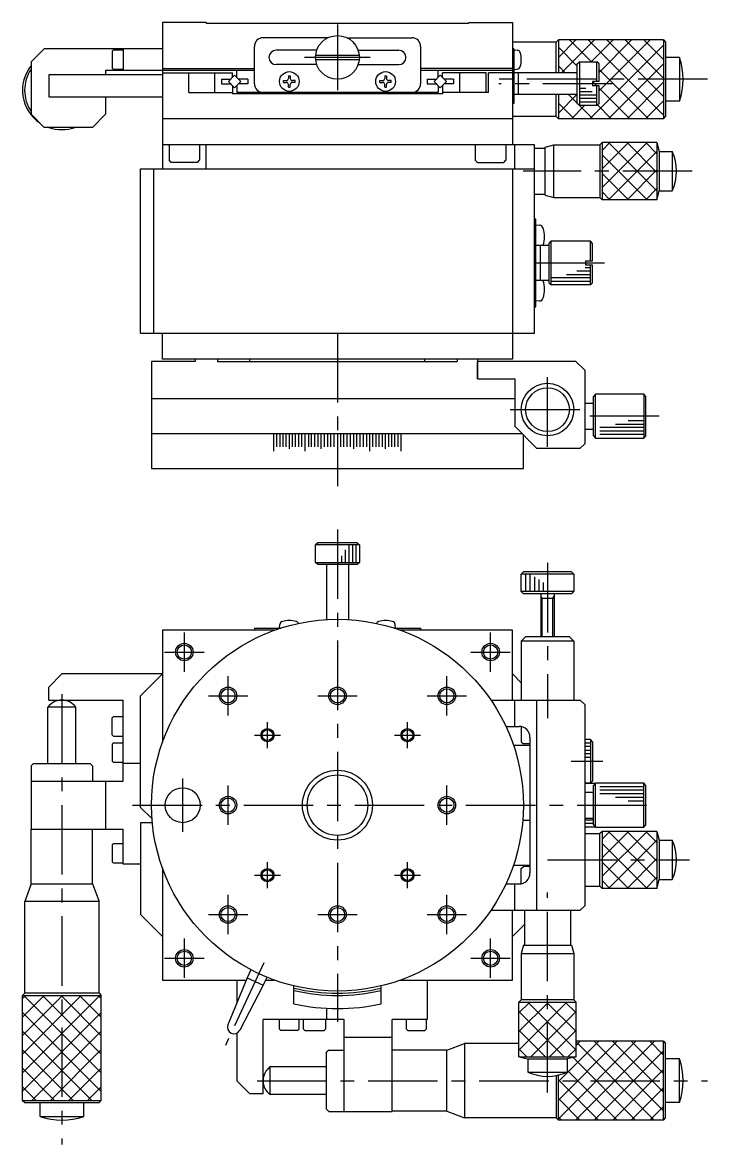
# Model space of a CAD drawing. Extents: x -1 to 437, y -8 to 393.
# Drawn here: x 133.1 to 289.7, y 136.1 to 392.6 of the extents above; entities that cross this region are included whole.
import ezdxf

# ---------------------------------------------------------------- set-up
doc = ezdxf.new("R2010")
doc.units = 0
doc.header["$LTSCALE"] = 0.5
doc.linetypes.add('CENTER', pattern=[50.8, 31.75, -6.35, 6.35, -6.35])
for name, color, linetype in [('MSM_CENTER', 1, 'CENTER'), ('MSM_CONTINUOUS', 7, 'CONTINUOUS'), ('MSM_NARROW', 5, 'CONTINUOUS')]:
    doc.layers.add(name, color=color, linetype=linetype)

msp = doc.modelspace()

# ---------------------------------------------------------------- linework, layer by layer
at = {"layer": 'MSM_CENTER'}
for p, q in [((205.133288, 392.143948), (205.133288, 377.143948)), ((212.633288, 384.643948), (197.633288, 384.643948)), ((289.716289, 379.64395), (240.547292, 379.64395)), ((267.95829, 378.643948), (242.030288, 378.643948)), ((286.199355, 358.643945), (247.554337, 358.643945)), ((266.153885, 337.643944), (247.91281, 337.643944)), ((205.133292, 321.629739), (205.133292, 286.60907)), ((253.133308, 295.643984), (253.133308, 312.643986)), ((244.633312, 304.143983), (260.633326, 304.143983)), ((278.658694, 302.643963), (260.749802, 302.643963)), ((205.133292, 276.737322), (205.133292, 164.15103)), ((253.132288, 269.080023), (253.132288, 233.627496)), ((170.133286, 244.212318), (170.133286, 253.212321)), ((240.133285, 244.212318), (240.133285, 253.212321)), ((165.633286, 248.712321), (174.633289, 248.712321)), ((235.633285, 248.712321), (244.633288, 248.712321)), ((180.133306, 234.212325), (180.133306, 243.212328)), ((230.1333, 234.212325), (230.1333, 243.212328)), ((142.133291, 239.104323), (142.133291, 136.129321)), ((175.633303, 238.712328), (184.633306, 238.712328)), ((200.633299, 238.712325), (209.633301, 238.712325)), ((225.6333, 238.712328), (234.633303, 238.712328)), ((189.133296, 226.712326), (189.133296, 232.712328)), ((221.133307, 226.712326), (221.133307, 232.712328)), ((186.133296, 229.712328), (192.133299, 229.712328)), ((218.133304, 229.712328), (224.133303, 229.712328)), ((265.81032, 223.712319), (258.539799, 223.712319)), ((169.777953, 207.6267), (169.777953, 219.797946)), ((180.133306, 209.212314), (180.133306, 218.212317)), ((230.1333, 209.212314), (230.1333, 218.212317)), ((158.307885, 213.712323), (278.750941, 213.712323)), ((189.133296, 194.712315), (189.133296, 200.712321)), ((221.133307, 194.712315), (221.133307, 200.712321)), ((253.114651, 201.212318), (285.61935, 201.212318)), ((186.133296, 197.712318), (192.133299, 197.712318)), ((218.133304, 197.712318), (224.133303, 197.712318)), ((180.133306, 184.212312), (180.133306, 193.212315)), ((230.1333, 184.212312), (230.1333, 193.212315)), ((253.114651, 148.062878), (253.114651, 193.741057)), ((175.633303, 188.712315), (184.633306, 188.712315)), ((200.633299, 188.712312), (209.633301, 188.712312)), ((225.6333, 188.712315), (234.633303, 188.712315)), ((170.133286, 174.212316), (170.133286, 183.212319)), ((240.133285, 174.212316), (240.133285, 183.212319)), ((165.633286, 178.712319), (174.633289, 178.712319)), ((188.309958, 177.634565), (179.521808, 158.788632)), ((235.633285, 178.712319), (244.633288, 178.712319)), ((186.741294, 150.712324), (289.716293, 150.712324))]:
    msp.add_line(p, q, dxfattribs=at)
at = {"layer": 'MSM_CONTINUOUS'}
for p, q in [((175.133288, 392.643947), (165.133288, 392.643947)), ((165.13329, 392.643947), (165.13329, 370.643948)), ((175.133288, 392.643947), (175.133288, 392.443947)), ((235.133293, 392.643947), (245.133293, 392.643947)), ((235.133293, 392.643947), (235.133293, 392.443947)), ((245.13329, 392.643947), (245.13329, 364.643945)), ((175.133288, 392.443947), (235.133293, 392.443947)), ((202.954287, 389.14395), (188.133289, 389.14395)), ((207.313288, 389.14395), (222.133289, 389.14395)), ((255.13329, 388.14395), (245.13329, 388.14395)), ((255.633287, 388.64395), (255.13329, 388.14395)), ((255.13329, 381.143948), (255.13329, 388.14395)), ((255.633287, 388.64395), (255.633287, 381.143948)), ((279.633286, 388.64395), (255.633287, 388.64395)), ((279.633286, 388.410916), (279.400252, 388.64395)), ((279.633286, 388.64395), (279.633286, 370.643948)), ((279.633286, 388.64395), (280.133288, 388.14395)), ((280.133288, 388.14395), (280.133288, 371.143951)), ((138.133287, 386.64395), (135.133287, 383.64395)), ((165.13329, 386.64395), (138.133287, 386.64395)), ((153.633291, 386.093951), (153.93329, 386.39395)), ((153.633291, 386.093951), (153.633291, 382.193951)), ((153.93329, 386.39395), (156.133288, 386.39395)), ((156.133288, 386.64395), (156.133288, 381.643948)), ((186.133289, 378.643948), (186.133289, 387.143947)), ((200.413289, 386.293945), (191.133289, 386.293945)), ((200.158351, 385.143948), (210.108225, 385.143948)), ((209.853289, 386.293945), (219.133292, 386.293945)), ((224.133289, 387.143947), (224.133289, 378.643948)), ((245.433289, 386.64395), (245.13329, 386.64395)), ((245.433289, 386.64395), (245.433289, 374.143948)), ((245.433289, 386.393947), (246.215292, 386.32595)), ((135.133287, 383.64395), (135.133287, 371.643946)), ((200.413289, 382.99395), (191.133289, 382.99395)), ((200.158351, 384.143948), (210.108225, 384.143948)), ((209.853289, 382.99395), (219.133292, 382.99395)), ((259.933288, 383.14395), (260.433288, 383.64395)), ((259.933288, 374.143948), (259.933288, 383.14395)), ((260.433288, 383.64395), (260.433288, 373.643948)), ((260.433288, 383.64395), (264.433291, 383.64395)), ((264.433291, 379.143948), (264.433291, 383.64395)), ((264.933291, 383.14395), (264.433291, 383.64395)), ((264.933291, 379.143948), (264.933291, 383.14395)), ((283.275289, 384.643952), (280.133288, 384.643952)), ((283.275289, 384.643952), (283.275289, 374.643951)), ((139.133289, 380.64395), (139.133289, 375.643948)), ((165.13329, 380.64395), (139.133289, 380.64395)), ((152.133289, 381.643948), (152.133289, 380.64395)), ((186.133289, 381.643948), (152.133289, 381.643948)), ((153.633291, 382.193951), (153.93329, 381.89395)), ((156.133288, 381.89395), (153.93329, 381.89395)), ((165.13329, 382.143948), (186.133289, 382.143948)), ((165.13329, 381.143948), (181.133292, 381.143948)), ((171.13329, 376.643948), (171.13329, 381.143948)), ((177.13329, 376.643948), (177.13329, 381.143948)), ((178.633292, 379.643948), (178.633292, 378.643948)), ((178.633292, 379.643948), (180.71929, 379.643948)), ((180.21929, 379.143948), (181.633287, 380.557947)), ((181.133292, 380.057949), (181.133292, 381.143948)), ((181.633287, 380.557947), (183.047288, 379.143948)), ((182.137291, 380.054947), (182.137291, 381.643948)), ((184.633291, 379.643948), (182.547291, 379.643948)), ((184.633291, 379.643948), (184.633291, 378.643948)), ((193.933288, 380.443949), (193.933288, 379.843946)), ((193.933288, 380.443949), (194.333289, 380.443949)), ((194.333289, 380.443949), (194.333289, 379.843946)), ((215.933289, 380.443949), (215.933289, 379.843946)), ((215.933289, 380.443949), (216.333291, 380.443949)), ((216.333291, 380.443949), (216.333291, 379.843946)), ((245.13329, 382.143948), (224.133289, 382.143948)), ((245.13329, 381.643948), (224.133289, 381.643948)), ((225.633287, 379.643948), (227.71929, 379.643948)), ((225.633287, 379.643948), (225.633287, 378.643948)), ((228.633291, 380.557947), (227.21929, 379.143948)), ((228.130292, 380.054947), (228.130292, 381.643948)), ((230.04729, 379.143948), (228.633291, 380.557947)), ((239.133288, 381.143948), (229.133291, 381.143948)), ((229.133291, 380.057949), (229.133291, 381.143948)), ((231.633286, 379.643948), (229.547288, 379.643948)), ((231.633286, 379.643948), (231.633286, 378.643948)), ((233.133288, 376.643948), (233.133288, 381.143948)), ((239.133288, 376.643948), (239.133288, 381.143948)), ((245.13329, 381.143948), (239.633288, 381.143948)), ((239.633288, 376.643948), (239.633288, 381.143948)), ((245.433289, 381.89395), (246.215292, 381.961948)), ((259.933288, 381.143948), (245.433289, 381.143948)), ((246.433289, 381.143948), (246.433289, 376.143948)), ((178.633292, 378.643948), (180.71929, 378.643948)), ((180.21929, 379.143948), (181.633287, 377.729947)), ((181.133292, 378.229947), (181.133292, 376.343949)), ((181.633287, 377.729947), (183.047288, 379.143948)), ((182.133289, 378.229947), (182.133289, 376.643948)), ((184.633291, 378.643948), (182.54829, 378.643948)), ((192.833292, 379.343949), (193.43329, 379.343949)), ((192.833292, 378.943947), (192.833292, 379.343949)), ((192.833292, 378.943947), (193.43329, 378.943947)), ((193.933288, 377.843947), (193.933288, 378.443947)), ((193.933288, 377.843947), (194.333289, 377.843947)), ((194.333289, 377.843947), (194.333289, 378.443947)), ((195.43329, 379.343949), (194.833289, 379.343949)), ((195.43329, 378.943947), (194.833289, 378.943947)), ((195.43329, 378.943947), (195.43329, 379.343949)), ((214.833291, 379.343949), (215.433289, 379.343949)), ((214.833291, 378.943947), (214.833291, 379.343949)), ((214.833291, 378.943947), (215.433289, 378.943947)), ((215.933289, 377.843947), (215.933289, 378.443947)), ((215.933289, 377.843947), (216.333291, 377.843947)), ((216.333291, 377.843947), (216.333291, 378.443947)), ((217.433291, 379.343949), (216.833288, 379.343949)), ((217.433291, 378.943947), (216.833288, 378.943947)), ((217.433291, 378.943947), (217.433291, 379.343949)), ((225.633287, 378.643948), (227.71929, 378.643948)), ((228.633291, 377.729947), (227.21929, 379.143948)), ((228.133289, 378.229947), (228.133289, 376.643948)), ((230.04729, 379.143948), (228.633291, 377.729947)), ((229.133291, 378.229947), (229.133291, 376.343949)), ((231.633286, 378.643948), (229.54829, 378.643948)), ((264.933288, 379.143948), (263.433288, 379.143948)), ((263.433288, 379.143948), (263.433288, 378.143948)), ((264.933288, 378.143948), (263.433288, 378.143948)), ((264.433291, 373.643948), (264.433291, 378.143948)), ((264.933291, 374.143948), (264.933291, 378.143948)), ((139.133289, 375.643948), (165.13329, 375.643948)), ((152.133289, 375.643948), (152.133289, 371.643946)), ((171.13329, 376.643948), (181.133292, 376.643948)), ((229.133291, 376.343949), (181.133292, 376.343949)), ((228.133289, 376.643948), (182.133289, 376.643948)), ((239.633288, 376.643948), (229.133291, 376.643948)), ((259.933288, 376.143948), (245.433289, 376.143948)), ((255.13329, 371.143951), (255.13329, 376.143948)), ((255.633287, 376.143948), (255.633287, 370.643948)), ((283.275289, 374.643951), (280.133288, 374.643951)), ((245.433289, 374.143948), (245.13329, 374.143948)), ((260.433288, 373.643948), (259.933288, 374.143948)), ((264.433291, 373.643948), (260.433288, 373.643948)), ((264.933291, 374.143948), (264.433291, 373.643948)), ((138.133287, 368.643946), (135.133287, 371.643946)), ((152.133289, 371.643946), (149.133289, 368.643946)), ((245.13329, 370.643948), (165.13329, 370.643948)), ((165.133291, 370.643948), (165.133291, 359.143949)), ((255.13329, 371.143951), (245.13329, 371.143951)), ((255.13329, 371.143951), (255.633287, 370.643948)), ((279.633286, 370.643948), (255.633287, 370.643948)), ((279.633286, 370.643948), (280.133288, 371.143951)), ((149.133289, 368.643946), (138.133287, 368.643946)), ((250.133286, 364.643945), (165.133291, 364.643945)), ((166.633296, 364.643942), (166.633296, 361.143942)), ((173.633295, 364.643942), (173.633295, 361.143942)), ((175.133291, 359.143945), (175.133291, 364.643945)), ((236.633294, 364.643942), (236.633294, 361.143942)), ((243.633293, 364.643942), (243.633293, 361.143942)), ((245.63329, 359.143945), (245.63329, 364.643945)), ((250.133286, 321.643944), (250.133286, 364.643945)), ((252.633286, 364.143945), (254.565137, 364.661582)), ((254.565137, 364.661582), (265.133285, 364.661582)), ((254.565137, 352.626306), (254.565137, 364.626306)), ((265.633285, 365.161583), (265.133285, 364.661583)), ((265.133285, 364.661582), (265.133285, 352.626306)), ((265.633285, 365.161583), (265.633285, 352.126307)), ((278.133284, 365.161583), (265.633285, 365.161583)), ((278.133284, 365.161583), (278.133284, 352.126307)), ((278.133284, 365.161583), (278.633284, 363.143945)), ((250.133286, 363.893944), (252.633286, 363.893944)), ((252.633286, 353.143946), (252.633286, 364.143945)), ((278.633284, 363.143945), (281.633284, 363.143945)), ((278.633284, 363.143945), (278.633284, 354.143945)), ((281.633284, 363.143945), (281.633284, 354.143947)), ((160.133292, 359.143949), (250.133286, 359.143949)), ((160.133292, 321.643944), (160.133292, 359.143949)), ((163.133292, 321.643944), (163.133292, 359.143949)), ((167.133296, 360.643942), (166.633296, 361.143942)), ((173.133295, 360.643942), (167.133296, 360.643942)), ((173.133295, 360.643942), (173.633295, 361.143942)), ((237.133294, 360.643942), (236.633294, 361.143942)), ((237.133294, 360.643942), (243.133293, 360.643942)), ((243.133293, 360.643942), (243.633293, 361.143942)), ((245.133287, 359.143945), (245.133287, 315.643948)), ((278.133284, 352.126307), (278.633284, 354.143945)), ((278.633284, 354.143945), (281.633284, 354.143945)), ((250.133286, 353.393944), (252.633286, 353.393944)), ((252.633286, 353.143946), (254.565137, 352.626306)), ((254.565137, 352.626306), (265.133285, 352.626306)), ((265.633285, 352.126307), (265.133285, 352.626307)), ((278.133284, 352.126307), (265.633285, 352.126307)), ((250.43329, 347.643949), (250.133289, 347.643949)), ((250.43329, 327.643947), (250.43329, 347.643949)), ((250.43329, 346.393946), (251.280539, 346.319821)), ((253.43329, 341.643946), (250.43329, 341.643946)), ((251.43329, 341.643946), (251.43329, 333.643944)), ((253.93329, 342.643943), (253.43329, 342.143943)), ((253.43329, 342.143943), (253.43329, 333.143944)), ((253.93329, 342.643943), (253.93329, 332.643944)), ((262.933289, 342.643943), (253.93329, 342.643943)), ((262.933289, 338.173947), (262.933289, 342.643943)), ((263.433289, 342.143943), (262.933289, 342.643943)), ((263.433289, 338.173947), (263.433289, 342.143943)), ((261.933289, 337.143947), (261.933289, 338.173947)), ((261.933289, 338.173947), (263.433289, 338.173947)), ((263.433289, 337.143947), (261.933289, 337.143947)), ((262.933289, 332.643944), (262.933289, 337.143947)), ((263.433289, 333.143944), (263.433289, 337.143947)), ((253.43329, 333.643944), (250.43329, 333.643944)), ((253.43329, 333.143944), (253.93329, 332.643944)), ((262.933289, 332.643944), (253.93329, 332.643944)), ((263.433289, 333.143944), (262.933289, 332.643944)), ((251.280539, 328.968075), (250.43329, 328.89395)), ((250.133289, 327.643947), (250.43329, 327.643947)), ((160.133292, 321.643944), (250.133289, 321.643944)), ((165.133291, 315.643948), (165.133291, 321.643944)), ((245.13329, 315.643948), (165.133291, 315.643948)), ((172.633292, 315.643948), (172.633292, 315.143948)), ((177.747154, 315.643948), (177.747154, 315.143948)), ((185.133292, 315.143948), (185.133292, 315.643948)), ((225.133292, 315.143948), (225.133292, 315.643948)), ((232.519429, 315.643948), (232.519429, 315.143948)), ((237.133293, 315.643948), (237.133293, 311.143949)), ((162.633295, 315.143948), (162.633295, 290.64395)), ((172.633292, 315.143948), (162.633295, 315.143948)), ((177.747154, 315.143948), (232.519429, 315.143948)), ((259.632287, 315.143933), (237.13329, 315.143933)), ((237.133293, 311.143949), (237.13329, 315.143933)), ((261.632287, 313.143933), (259.632287, 315.143933)), ((261.632287, 313.143933), (261.632287, 296.343933)), ((237.133293, 311.143949), (245.632288, 311.143949)), ((245.632288, 311.143949), (245.632288, 300.343933)), ((162.633295, 306.643946), (245.632288, 306.643955)), ((261.632287, 305.643963), (263.632287, 305.643963)), ((264.132287, 307.643966), (263.632287, 307.143963)), ((263.632287, 298.143963), (263.632287, 307.143963)), ((264.132287, 297.643963), (264.132287, 307.643966)), ((275.133303, 307.643964), (264.132287, 307.643964)), ((275.6333, 307.143964), (275.133303, 307.643964)), ((275.133307, 307.643961), (275.133307, 297.643962)), ((275.6333, 298.143962), (275.6333, 307.143964)), ((245.632288, 300.343933), (250.632288, 295.343933)), ((162.633295, 298.643949), (247.332272, 298.643949)), ((190.59745, 294.64395), (190.59745, 298.64395)), ((191.296659, 295.64395), (191.296659, 298.64395)), ((192.000083, 295.64395), (192.000083, 298.64395)), ((192.707507, 295.64395), (192.707507, 298.64395)), ((193.418717, 295.64395), (193.418717, 298.64395)), ((194.133495, 295.14395), (194.133495, 298.64395)), ((194.851623, 295.64395), (194.851623, 298.64395)), ((195.572884, 295.64395), (195.572884, 298.643949)), ((196.297056, 295.64395), (196.297056, 298.643949)), ((197.023921, 295.64395), (197.023921, 298.643949)), ((197.753255, 294.64395), (197.753255, 298.643949)), ((198.484837, 298.643949), (198.484837, 295.64395)), ((199.218445, 295.64395), (199.218445, 298.643949)), ((199.953854, 295.64395), (199.953854, 298.643949)), ((200.690841, 295.64395), (200.690841, 298.643949)), ((201.429182, 295.14395), (201.429182, 298.643949)), ((202.16865, 295.64395), (202.16865, 298.643949)), ((202.909022, 295.64395), (202.909022, 298.643949)), ((203.650071, 295.64395), (203.650071, 298.643949)), ((204.391572, 295.64395), (204.391572, 298.643949)), ((205.133296, 298.643949), (205.133296, 294.643953)), ((205.87502, 295.64395), (205.87502, 298.643949)), ((206.616521, 295.64395), (206.616521, 298.643949)), ((207.35757, 295.64395), (207.35757, 298.643949)), ((208.097941, 295.64395), (208.097941, 298.643949)), ((208.83741, 295.14395), (208.83741, 298.643949)), ((209.57575, 295.64395), (209.57575, 298.643949)), ((210.312737, 295.64395), (210.312737, 298.643949)), ((211.048146, 295.64395), (211.048146, 298.643949)), ((211.781754, 298.643949), (211.781754, 295.64395)), ((212.513336, 294.64395), (212.513336, 298.643949)), ((213.242671, 295.64395), (213.242671, 298.643949)), ((213.969535, 295.64395), (213.969535, 298.643949)), ((214.693708, 295.64395), (214.693708, 298.643949)), ((215.414968, 295.64395), (215.414968, 298.64395)), ((216.133097, 295.14395), (216.133097, 298.64395)), ((216.847874, 295.64395), (216.847874, 298.64395)), ((217.559084, 295.64395), (217.559084, 298.64395)), ((218.266508, 295.64395), (218.266508, 298.64395)), ((218.969932, 295.64395), (218.969932, 298.64395)), ((219.669142, 294.64395), (219.669142, 298.64395)), ((247.633293, 290.64395), (247.633293, 298.342928)), ((261.632287, 299.643963), (263.632287, 299.643963)), ((263.632287, 298.143963), (264.132287, 297.643963)), ((264.132287, 297.643962), (275.133303, 297.643962)), ((275.133303, 297.643962), (275.6333, 298.143962)), ((250.632288, 295.343933), (260.632287, 295.343933)), ((260.632287, 295.343933), (261.632287, 296.343933)), ((162.633295, 290.64395), (247.633299, 290.64395)), ((200.633292, 273.712322), (200.133293, 273.212322)), ((210.133294, 273.212322), (200.133293, 273.212322)), ((200.133293, 269.21232), (200.133293, 273.212322)), ((209.633294, 273.712322), (200.633292, 273.712322)), ((209.633294, 273.712322), (210.133294, 273.212322)), ((210.133294, 273.212322), (210.133294, 269.21232)), ((200.133293, 269.21232), (210.133294, 269.21232)), ((200.633292, 268.712323), (200.133293, 269.21232)), ((209.633294, 268.712323), (200.633292, 268.712323)), ((202.633292, 268.712323), (202.633292, 256.13874)), ((207.633294, 268.712323), (207.633294, 256.13874)), ((210.133294, 269.21232), (209.633294, 268.712323)), ((247.132288, 266.539324), (247.632288, 267.039324)), ((258.632288, 267.039324), (247.632288, 267.039324)), ((258.632288, 267.039324), (259.132288, 266.539324)), ((259.132288, 266.539324), (247.132288, 266.539324)), ((247.132288, 262.539324), (247.132288, 266.539324)), ((259.132288, 266.539324), (259.132288, 262.539324)), ((259.132288, 262.539324), (247.132288, 262.539324)), ((247.132288, 262.539324), (247.632288, 262.039324)), ((258.632288, 262.039324), (247.632288, 262.039324)), ((251.632288, 262.039324), (251.632288, 252.212324)), ((254.632288, 262.039324), (254.632288, 252.212324)), ((258.632288, 262.039324), (259.132288, 262.539324)), ((251.632288, 261.039324), (254.632288, 261.039324)), ((186.133293, 254.212323), (192.249163, 254.212323)), ((186.133293, 254.212323), (186.133293, 253.712325)), ((191.883295, 254.212323), (191.951293, 254.994321)), ((218.017421, 254.212323), (224.133293, 254.212323)), ((218.383291, 254.212323), (218.314291, 254.994321)), ((224.133293, 254.212323), (224.133293, 253.712325)), ((190.771862, 253.712324), (165.133288, 253.712324)), ((165.133288, 253.712324), (165.133288, 228.073717)), ((245.133287, 253.712324), (219.494723, 253.712324)), ((245.133287, 237.712325), (245.133287, 253.712324)), ((247.132288, 251.212324), (248.132288, 252.212324)), ((258.132287, 252.212324), (248.132288, 252.212324)), ((258.132287, 252.212324), (259.132287, 251.212324)), ((259.132287, 251.212324), (247.132288, 251.212324)), ((247.132288, 251.212324), (247.132288, 237.712325)), ((259.132287, 251.212324), (259.132287, 237.712325)), ((142.133291, 243.712321), (139.133293, 240.712319)), ((165.133292, 243.712321), (142.133291, 243.712321)), ((160.133289, 238.712325), (165.133288, 243.712325)), ((247.132288, 241.713324), (245.133287, 243.712325)), ((139.133293, 237.712324), (139.133293, 240.712319)), ((160.133289, 213.212323), (160.133289, 238.712325)), ((138.958292, 223.212325), (138.958292, 236.145324)), ((145.308292, 236.145292), (138.958292, 236.145295)), ((139.133293, 237.712324), (156.133292, 237.712324)), ((145.308292, 223.212325), (145.308292, 236.145324)), ((156.133292, 219.212323), (156.133292, 237.712324)), ((240.208214, 237.712325), (260.632287, 237.712325)), ((245.632288, 231.712322), (245.632288, 237.712325)), ((250.632278, 237.712325), (250.632278, 189.712325)), ((261.632287, 236.712325), (260.632287, 237.712325)), ((261.632287, 236.712325), (261.632287, 190.712325)), ((153.633295, 233.66232), (153.933294, 233.962322)), ((153.633295, 229.762321), (153.633295, 233.66232)), ((153.933294, 233.962322), (156.133292, 233.962322)), ((243.633294, 231.712322), (246.633286, 231.712322)), ((247.132288, 231.662015), (247.132288, 228.212322)), ((153.633295, 229.762321), (153.933294, 229.462322)), ((153.933294, 229.462322), (156.133292, 229.462322)), ((249.133286, 229.212322), (249.133286, 198.212324)), ((262.933286, 228.712319), (261.632287, 228.712319)), ((262.933286, 228.712319), (262.933286, 218.712323)), ((263.433286, 228.212319), (262.933286, 228.712319)), ((153.633295, 227.662321), (153.933294, 227.962325)), ((153.633295, 227.662321), (153.633295, 223.762324)), ((153.933294, 227.962325), (156.133292, 227.962325)), ((245.349746, 227.455932), (249.133286, 227.455932)), ((247.132288, 228.212322), (247.632288, 227.712322)), ((249.133286, 227.712322), (247.632288, 227.712322)), ((263.433286, 228.212319), (263.433286, 219.21232)), ((135.133291, 222.71232), (135.633289, 223.212325)), ((135.633289, 223.212325), (148.633295, 223.212325)), ((149.13329, 222.71232), (148.633295, 223.212325)), ((153.633295, 223.762324), (153.933294, 223.462323)), ((156.133292, 223.462323), (153.933294, 223.462323)), ((160.133289, 223.212325), (156.133292, 223.212325)), ((135.133291, 222.71232), (135.133291, 208.212321)), ((149.13329, 222.71232), (149.13329, 219.212323)), ((135.133291, 219.212323), (156.133292, 219.212323)), ((152.133293, 219.212323), (152.133293, 208.212321)), ((262.933286, 218.712323), (261.632287, 218.712323)), ((261.632287, 218.712322), (264.132283, 218.712322)), ((263.433286, 219.21232), (262.933286, 218.712323)), ((264.132287, 218.712326), (263.632287, 218.212323)), ((263.632287, 209.212323), (263.632287, 218.212323)), ((264.132287, 208.712323), (264.132287, 218.712326)), ((275.13229, 218.712326), (264.132287, 218.712326)), ((275.13229, 208.712323), (275.13229, 218.712326)), ((275.63229, 218.212323), (275.13229, 218.712326)), ((275.63229, 209.212323), (275.63229, 218.212323)), ((261.632287, 216.712323), (263.632287, 216.712323)), ((160.133289, 213.212323), (162.747555, 210.598055)), ((261.632287, 210.712323), (263.632287, 210.712323)), ((135.133291, 208.212321), (156.133292, 208.212321)), ((135.150927, 195.712319), (135.150927, 208.212321)), ((149.150924, 195.712319), (149.150924, 208.212321)), ((156.133292, 200.212326), (156.133292, 208.212321)), ((162.821954, 209.71232), (160.133289, 209.71232)), ((160.133289, 209.71232), (160.133289, 188.712325)), ((249.133286, 210.212323), (247.488922, 210.212323)), ((263.632287, 210.312321), (261.632287, 210.312321)), ((263.632287, 209.512322), (261.632287, 209.512322)), ((264.132289, 208.712321), (261.632287, 208.712321)), ((263.632287, 209.212323), (264.132287, 208.712323)), ((264.132287, 208.712323), (275.13229, 208.712323)), ((275.13229, 208.712323), (275.63229, 209.212323)), ((261.632287, 207.229957), (265.133279, 207.229957)), ((265.633279, 207.729956), (265.133279, 207.229956)), ((265.133279, 195.194682), (265.133279, 207.229957)), ((265.633279, 207.729956), (265.633279, 194.69468)), ((278.133278, 207.729956), (265.633279, 207.729956)), ((278.133278, 207.729956), (278.133278, 194.69468)), ((278.133278, 207.729956), (278.633278, 205.712318)), ((278.633278, 205.712318), (281.633278, 205.712318)), ((278.633278, 205.712318), (278.633278, 196.712318)), ((281.633278, 205.712318), (281.633278, 196.71232)), ((153.633295, 204.662325), (153.933294, 204.962324)), ((153.633295, 204.662325), (153.633295, 200.762325)), ((153.933294, 204.962324), (156.133292, 204.962324)), ((153.633295, 200.762325), (153.933294, 200.462324)), ((156.133292, 200.462324), (153.933294, 200.462324)), ((160.133289, 200.212326), (156.133292, 200.212326)), ((165.133288, 199.350961), (165.133288, 173.712319)), ((245.349735, 199.968714), (249.133286, 199.968714)), ((247.132288, 199.212324), (247.632288, 199.712324)), ((247.132288, 195.762631), (247.132288, 199.212324)), ((249.133286, 199.712324), (247.632288, 199.712324)), ((135.150927, 195.712319), (133.65093, 191.712322)), ((135.150927, 195.712319), (149.150924, 195.712319)), ((149.150924, 195.712319), (150.650927, 191.712322)), ((243.633279, 195.712324), (246.633286, 195.712324)), ((245.632288, 189.712325), (245.632288, 195.712324)), ((261.632287, 195.194682), (265.133279, 195.194682)), ((265.633279, 194.69468), (265.133279, 195.19468)), ((278.133278, 194.69468), (278.633278, 196.712318)), ((278.633278, 196.712318), (281.633278, 196.712318)), ((278.133278, 194.69468), (265.633279, 194.69468)), ((150.650927, 191.712322), (133.65093, 191.712322)), ((133.65093, 170.712316), (133.65093, 191.712322)), ((150.650927, 170.712316), (150.650927, 191.712322)), ((260.632287, 189.712325), (261.632287, 190.712325)), ((160.133289, 188.712325), (165.133288, 183.712319)), ((240.208195, 189.712325), (260.632287, 189.712325)), ((245.133287, 173.712319), (245.133287, 189.712325)), ((247.882289, 189.712325), (247.882289, 181.712325)), ((258.382288, 189.712325), (258.382288, 181.712325)), ((247.882289, 186.461325), (245.133287, 183.712319)), ((247.632289, 181.712325), (247.114651, 179.780474)), ((247.114651, 179.780474), (259.11465, 179.780474)), ((247.114651, 179.780474), (247.114651, 169.212326)), ((247.632289, 181.712325), (258.632288, 181.712325)), ((258.632288, 181.712325), (259.149926, 179.780474)), ((259.149926, 179.780474), (259.149926, 169.212326)), ((185.3594, 176.039507), (184.514154, 174.226892)), ((165.133288, 173.712319), (184.300827, 173.712319)), ((184.514154, 174.226892), (180.081013, 163.533562)), ((182.133293, 173.712323), (182.133293, 168.483936)), ((188.139367, 172.536409), (182.797388, 162.2669)), ((184.514154, 174.226892), (188.139367, 172.536409)), ((188.984623, 174.349036), (188.139367, 172.536409)), ((188.687712, 173.712319), (190.771959, 173.712319)), ((195.133296, 168.300336), (195.133296, 172.405559)), ((215.133291, 168.300336), (215.133291, 172.405559)), ((219.494625, 173.712319), (245.133287, 173.712319)), ((225.633288, 173.712323), (225.633288, 164.712324)), ((133.15093, 170.212321), (133.65093, 170.712316)), ((133.15093, 170.212321), (151.150927, 170.212321)), ((133.15093, 146.212329), (133.15093, 170.212321)), ((150.650927, 170.712316), (133.65093, 170.712316)), ((150.650927, 170.712316), (151.150927, 170.212321)), ((151.150927, 146.212329), (151.150927, 170.212321)), ((202.63329, 167.279598), (202.63329, 164.712324)), ((246.614651, 168.712326), (247.114651, 169.212326)), ((246.614651, 168.712326), (259.649926, 168.712326)), ((246.614651, 156.212326), (246.614651, 168.712326)), ((259.149926, 169.212326), (247.114651, 169.212326)), ((259.649926, 168.712326), (259.149926, 169.212326)), ((259.649926, 156.212326), (259.649926, 168.712326)), ((206.633292, 164.712324), (188.133291, 164.712324)), ((188.133293, 147.712322), (188.133293, 164.712324)), ((191.883293, 162.512325), (191.883293, 164.712324)), ((196.383292, 162.512325), (196.383292, 164.712324)), ((197.38329, 162.512325), (197.38329, 164.712324)), ((202.383292, 164.712324), (202.383292, 162.512325)), ((206.633292, 143.712323), (206.633292, 164.712324)), ((225.633288, 164.712324), (217.633294, 164.712324)), ((217.633294, 143.712323), (217.633294, 164.712324)), ((220.883291, 162.512325), (220.883291, 164.712324)), ((225.383291, 164.712324), (225.383291, 162.512325)), ((182.133293, 161.615391), (182.133293, 150.712324)), ((192.183294, 162.212326), (191.883293, 162.512325)), ((196.083293, 162.212326), (192.183294, 162.212326)), ((196.083293, 162.212326), (196.383292, 162.512325)), ((197.683294, 162.212326), (197.38329, 162.512325)), ((197.683294, 162.212326), (202.083291, 162.212326)), ((202.083291, 162.212326), (202.383292, 162.512325)), ((221.18329, 162.212326), (220.883288, 162.512325)), ((221.18329, 162.212326), (225.083289, 162.212326)), ((225.083289, 162.212326), (225.383291, 162.512325)), ((206.633292, 160.71232), (217.633291, 160.71232)), ((230.133296, 157.729956), (234.133293, 159.229959)), ((246.614651, 159.229959), (234.133293, 159.229959)), ((234.133293, 159.229959), (234.133293, 142.229962)), ((279.633286, 159.729959), (259.649926, 159.729959)), ((279.633286, 141.729962), (279.633286, 159.729959)), ((279.633286, 159.729959), (280.133288, 159.229959)), ((280.133288, 142.229962), (280.133288, 159.229959)), ((203.133292, 157.712324), (202.633292, 157.212324)), ((202.633292, 144.212323), (202.633292, 157.212324)), ((203.133292, 157.712324), (206.633292, 157.712324)), ((230.133296, 157.729956), (217.633294, 157.729956)), ((230.133296, 143.729959), (230.133296, 157.729956)), ((246.614651, 156.212326), (259.649926, 156.212326)), ((246.614651, 156.212326), (248.632289, 155.712326)), ((248.632289, 155.712326), (248.632289, 152.712327)), ((248.632289, 155.712326), (257.632288, 155.712326)), ((259.649926, 156.212326), (257.632288, 155.712326)), ((257.632288, 155.712326), (257.632288, 152.712327)), ((283.275442, 155.729959), (280.133288, 155.729959)), ((283.275442, 145.729962), (283.275442, 155.729959)), ((202.633292, 153.887326), (189.700293, 153.887326)), ((189.700324, 153.887326), (189.700325, 147.537321)), ((248.632289, 152.712327), (257.632286, 152.712327)), ((255.133299, 151.90245), (255.133299, 142.229962)), ((255.633294, 141.729962), (255.633294, 152.010873)), ((182.133293, 150.712324), (185.133293, 147.712322)), ((188.133293, 147.712322), (185.133293, 147.712322)), ((202.633292, 147.537321), (189.700293, 147.537321)), ((133.15093, 146.212329), (151.150927, 146.212329)), ((133.15093, 146.212329), (133.65093, 145.712327)), ((133.65093, 145.712327), (150.650927, 145.712327)), ((137.15093, 142.570173), (137.15093, 145.712327)), ((147.150927, 142.570173), (147.150927, 145.712327)), ((151.150927, 146.212329), (150.650927, 145.712327)), ((203.133292, 143.71232), (202.633292, 144.212323)), ((203.133292, 143.71232), (217.633291, 143.71232)), ((230.133296, 143.729959), (217.633294, 143.729959)), ((230.133296, 143.729959), (234.133293, 142.229962)), ((283.275442, 145.729962), (280.133288, 145.729962)), ((137.15093, 142.570173), (147.150927, 142.570173)), ((255.133299, 142.229962), (234.133293, 142.229962)), ((255.633294, 141.729962), (255.133299, 142.229962)), ((279.633286, 141.729962), (255.633294, 141.729962)), ((279.633286, 141.729962), (280.133288, 142.229962))]:
    msp.add_line(p, q, dxfattribs=at)
for centre, radius in [((205.133288, 384.643948), 5), ((194.133289, 379.143948), 2.25), ((216.13329, 379.143948), 2.25), ((253.133308, 304.143983), 6.00102), ((253.133308, 304.143983), 5.00102), ((205.133292, 213.712339), 42.499994), ((170.133288, 248.712321), 1.621), ((240.133285, 248.71232), 1.621), ((180.133306, 238.712326), 1.621), ((205.1333, 238.712325), 1.621), ((230.133301, 238.712328), 1.621), ((189.133296, 229.712327), 1.2295), ((221.133304, 229.712328), 1.2295), ((205.133292, 213.712323), 6.9175), ((169.777953, 213.712323), 3.999997), ((180.133306, 213.712315), 1.621), ((230.1333, 213.712315), 1.621), ((189.133297, 197.712318), 1.2295), ((221.133307, 197.712318), 1.2295), ((180.133306, 188.712313), 1.621), ((205.1333, 188.712312), 1.621), ((230.1333, 188.712313), 1.621), ((170.133286, 178.712318), 1.621), ((240.133287, 178.712319), 1.621)]:
    msp.add_circle(centre, radius, dxfattribs=at)
for centre, radius, start, end in [((188.133289, 387.143947), 2, 90, 180), ((222.133289, 387.143947), 2, 0, 90), ((191.133289, 384.643948), 1.650002, 90, 270), ((219.133292, 384.643948), 1.650002, 270, 90), ((246.146292, 385.528948), 0.799999, 15.444, 84.981), ((241.133293, 384.143948), 6, 344.553, 15.447), ((142.133287, 377.143948), 9.000002, 141.057551, 235.859361), ((246.146292, 382.758947), 0.799999, 275.019, 344.556), ((269.133289, 379.64395), 14.999999, 340.529, 19.471), ((142.133287, 377.143948), 8.499999, 145.439691, 214.560309), ((193.43329, 379.843946), 0.5, 270, 0), ((194.833289, 379.843946), 0.5, 180, 270), ((215.433289, 379.843946), 0.5, 270, 0), ((216.833288, 379.843946), 0.5, 180, 270), ((188.133289, 378.643948), 2, 180, 270), ((193.43329, 378.443947), 0.5, 0, 90), ((194.833289, 378.443947), 0.5, 90, 180), ((215.433289, 378.443947), 0.5, 0, 90), ((216.833288, 378.443947), 0.5, 90, 180), ((222.133289, 378.643948), 2, 270, 0), ((142.133287, 377.143948), 9.000002, 250.811815, 289.188185), ((272.008318, 358.643945), 10.624969, 334.942309, 25.057691), ((251.193383, 345.323627), 1, 16.257028, 85), ((245.43329, 343.643946), 7, 343.742972, 16.257028), ((251.193383, 341.964265), 1, 341.31776, 343.742972), ((251.193383, 333.323631), 1, 16.257028, 18.681877), ((245.43329, 331.64395), 7, 343.742972, 16.257028), ((251.193383, 329.964269), 1, 275, 343.742972), ((192.748292, 254.925321), 0.799999, 105.444, 174.981), ((194.133293, 249.912322), 6, 74.553, 105.447), ((195.517293, 254.925321), 0.799999, 25.613306, 74.556), ((214.748293, 254.925321), 0.799999, 105.444, 154.371308), ((216.133294, 249.912322), 6, 74.553, 105.447), ((217.517294, 254.925321), 0.799999, 5.019, 74.556), ((142.133291, 233.712322), 3.999997, 37.463, 142.537), ((246.633286, 229.212322), 2.5, 0, 90), ((272.008312, 201.212318), 10.624969, 334.942309, 25.057691), ((246.633286, 198.212324), 2.5, 270, 0), ((205.133292, 213.712339), 42.999994, 256.552246, 283.447723), ((205.133292, 213.712339), 43.499997, 256.709717, 283.290298), ((205.133292, 213.712339), 46.499994, 257.581299, 282.418686), ((181.466667, 162.959117), 1.499997, 157.482513, 332.517456), ((269.133296, 150.729961), 15.000001, 340.528809, 19.471191), ((192.133293, 150.712324), 3.999997, 127.463, 232.537), ((253.132288, 162.337292), 10.624969, 244.942309, 295.057691), ((142.150929, 156.712319), 15.000001, 250.528809, 289.471191)]:
    msp.add_arc(centre, radius, start, end, dxfattribs=at)
at = {"layer": 'MSM_NARROW'}
for p, q in [((259.624524, 388.64395), (255.633287, 384.652714)), ((263.867164, 388.64395), (256.367162, 381.143948)), ((263.187048, 383.64395), (258.187048, 388.64395)), ((279.633286, 371.440353), (262.429689, 388.64395)), ((279.633286, 387.439509), (262.837725, 370.643948)), ((268.109805, 388.64395), (263.109805, 383.64395)), ((264.933291, 376.982155), (276.595086, 388.64395)), ((272.352446, 388.64395), (264.933291, 381.224795)), ((279.633286, 375.682994), (266.67233, 388.64395)), ((279.633286, 379.925634), (270.914971, 388.64395)), ((279.633286, 384.168275), (275.157611, 388.64395)), ((259.933288, 382.65507), (255.633287, 386.955071)), ((257.201769, 381.143948), (255.633287, 382.71243)), ((279.633286, 383.196868), (267.080366, 370.643948)), ((276.18705, 370.643948), (264.933291, 381.897707)), ((260.433288, 377.64395), (261.907287, 377.64395)), ((263.44441, 379.143948), (264.44441, 378.143948)), ((264.933291, 377.655067), (271.94441, 370.643948)), ((279.633286, 378.954228), (271.323006, 370.643948)), ((259.852444, 376.143948), (255.633287, 371.924791)), ((263.459128, 370.643948), (257.959128, 376.143948)), ((260.433288, 376.843949), (263.330288, 376.843949)), ((264.433291, 376.043945), (260.433288, 376.043945)), ((264.433291, 375.243949), (260.433288, 375.243949)), ((279.633286, 374.711587), (275.565647, 370.643948)), ((259.216488, 370.643948), (255.633287, 374.227149)), ((258.595084, 370.643948), (261.595084, 373.643948)), ((264.433291, 374.44395), (260.433288, 374.44395)), ((267.701769, 370.643948), (264.56753, 373.778187)), ((265.633285, 363.386586), (267.408282, 365.161583)), ((265.633285, 359.143945), (271.650923, 365.161583)), ((265.633285, 354.901304), (275.893563, 365.161583)), ((278.133284, 354.129227), (267.100928, 365.161583)), ((278.133284, 358.371868), (271.343569, 365.161583)), ((278.133284, 362.614509), (275.586209, 365.161583)), ((275.893563, 352.126307), (265.633285, 362.386586)), ((267.100928, 352.126307), (278.133284, 363.158663)), ((271.650923, 352.126307), (265.633285, 358.143945)), ((271.343569, 352.126307), (278.133284, 358.916022)), ((275.586209, 352.126307), (278.133284, 354.673381)), ((267.408282, 352.126307), (265.633285, 353.901304)), ((261.767635, 336.643942), (262.933289, 336.643942)), ((262.933289, 334.243942), (253.933296, 334.243942)), ((257.448994, 335.043942), (262.933289, 335.043942)), ((259.845313, 335.843942), (262.933289, 335.843942)), ((262.933289, 333.443942), (253.933296, 333.443942)), ((268.675208, 300.843962), (275.13229, 300.843962)), ((271.610259, 301.643962), (275.13229, 301.643962)), ((275.13229, 300.043962), (265.132287, 300.043962)), ((275.13229, 299.243962), (265.132287, 299.243962)), ((275.13229, 298.443962), (265.132287, 298.443962)), ((206.933294, 269.21232), (206.933294, 272.109323)), ((207.733295, 273.212322), (207.733295, 269.21232)), ((208.533294, 273.212322), (208.533294, 269.21232)), ((209.333293, 273.212322), (209.333293, 269.21232)), ((206.133292, 269.21232), (206.133292, 270.686318)), ((248.132288, 266.539324), (248.132288, 262.539324)), ((249.132288, 266.539324), (249.132288, 262.539324)), ((250.132288, 265.874024), (250.132288, 262.539324)), ((251.132288, 265.282038), (251.132288, 262.539324)), ((252.132288, 264.612129), (252.132288, 262.539324)), ((251.902788, 261.039324), (251.632288, 261.507844)), ((251.902788, 252.212324), (251.902788, 261.039324)), ((254.361788, 261.039324), (254.632288, 261.507844)), ((254.361788, 252.212324), (254.361788, 261.039324)), ((262.933286, 227.912321), (261.632287, 227.912321)), ((262.933286, 227.112321), (261.632287, 227.112321)), ((261.632287, 226.312321), (262.933286, 226.312321)), ((261.632287, 225.512321), (262.933286, 225.512321)), ((261.767632, 224.712321), (262.933286, 224.712321)), ((275.13229, 217.912326), (265.132287, 217.912326)), ((275.13229, 217.112326), (265.132287, 217.112326)), ((275.13229, 216.312326), (265.132287, 216.312326)), ((268.675209, 215.512326), (275.13229, 215.512326)), ((271.61026, 214.712326), (275.13229, 214.712326)), ((265.633279, 205.954959), (267.408277, 207.729956)), ((265.633279, 201.712318), (271.650917, 207.729956)), ((265.633279, 197.469677), (275.893558, 207.729956)), ((278.133278, 196.6976), (267.100923, 207.729956)), ((267.100923, 194.69468), (278.133278, 205.727036)), ((278.133278, 200.940241), (271.343563, 207.729956)), ((278.133278, 205.182882), (275.586204, 207.729956)), ((275.893558, 194.69468), (265.633279, 204.954959)), ((271.650917, 194.69468), (265.633279, 200.712318)), ((271.343563, 194.69468), (278.133278, 201.484395)), ((267.408277, 194.69468), (265.633279, 196.469677)), ((275.586204, 194.69468), (278.133278, 197.241754)), ((133.15093, 152.560912), (150.802339, 170.212321)), ((133.15093, 156.803553), (146.559698, 170.212321)), ((133.15093, 161.046193), (142.317057, 170.212321)), ((133.15093, 165.288834), (138.074417, 170.212321)), ((133.15093, 169.531475), (133.831776, 170.212321)), ((133.464244, 170.212321), (151.150927, 152.525638)), ((137.706884, 170.212321), (151.150927, 156.768279)), ((141.949525, 170.212321), (151.150927, 161.010919)), ((146.192166, 170.212321), (151.150927, 165.25356)), ((150.434806, 170.212321), (151.150927, 169.496201)), ((249.102852, 168.712326), (246.614651, 166.224125)), ((253.345493, 168.712326), (246.614651, 161.981485)), ((257.588133, 168.712326), (246.614651, 157.738844)), ((259.649926, 157.738843), (248.676443, 168.712326)), ((259.649926, 161.981484), (252.919084, 168.712326)), ((259.649926, 166.224124), (257.161724, 168.712326)), ((133.15093, 148.318271), (151.150927, 166.318268)), ((133.15093, 166.282994), (151.150927, 148.282997)), ((256.933802, 156.212326), (246.614651, 166.531477)), ((259.649926, 166.531478), (249.330774, 156.212326)), ((133.15093, 162.040354), (148.978954, 146.212329)), ((135.287628, 146.212329), (151.150927, 162.075628)), ((252.691162, 156.212326), (246.614651, 162.288836)), ((259.649926, 162.288837), (253.573415, 156.212326)), ((255.633294, 150.528558), (264.834696, 159.729959)), ((255.633294, 146.285917), (269.077337, 159.729959)), ((255.633294, 142.043276), (273.319977, 159.729959)), ((259.562621, 141.729962), (277.562618, 159.729959)), ((259.649926, 158.78783), (260.592055, 159.729959)), ((277.527344, 141.729962), (259.649926, 159.60738)), ((279.633286, 143.866661), (263.769988, 159.729959)), ((279.633286, 148.109302), (268.012628, 159.729959)), ((279.633286, 152.351942), (272.255269, 159.729959)), ((279.633286, 156.594583), (276.49791, 159.729959)), ((133.15093, 157.797713), (144.736314, 146.212329)), ((139.530269, 146.212329), (151.150927, 157.832987)), ((248.448521, 156.212326), (246.614651, 158.046196)), ((259.649926, 158.046197), (257.816055, 156.212326)), ((263.805262, 141.729962), (279.633286, 157.557987)), ((273.284703, 141.729962), (258.970669, 156.043996)), ((133.15093, 153.555072), (140.493673, 146.212329)), ((143.772909, 146.212329), (151.150927, 153.590346)), ((269.042063, 141.729962), (257.632288, 153.139737)), ((268.047902, 141.729962), (279.633286, 153.315346)), ((133.15093, 149.312431), (136.251032, 146.212329)), ((148.01555, 146.212329), (151.150927, 149.347705)), ((264.799422, 141.729962), (255.633294, 150.89609)), ((272.290543, 141.729962), (279.633286, 149.072706)), ((260.556781, 141.729962), (255.633294, 146.653449)), ((276.533184, 141.729962), (279.633286, 144.830065)), ((256.31414, 141.729962), (255.633294, 142.410809))]:
    msp.add_line(p, q, dxfattribs=at)
for centre, radius in [((170.133288, 248.712321), 2), ((240.133285, 248.71232), 2), ((180.133306, 238.712326), 2), ((205.1333, 238.712325), 2), ((230.133301, 238.712328), 2), ((189.133296, 229.712327), 1.5), ((221.133304, 229.712328), 1.5), ((205.133292, 213.712323), 8), ((180.133306, 213.712315), 2), ((230.1333, 213.712315), 2), ((189.133297, 197.712318), 1.5), ((221.133307, 197.712318), 1.5), ((180.133306, 188.712313), 2), ((205.1333, 188.712312), 2), ((230.1333, 188.712313), 2), ((170.133286, 178.712318), 2), ((240.133287, 178.712319), 2)]:
    msp.add_circle(centre, radius, dxfattribs=at)

doc.saveas('drawing.dxf')
